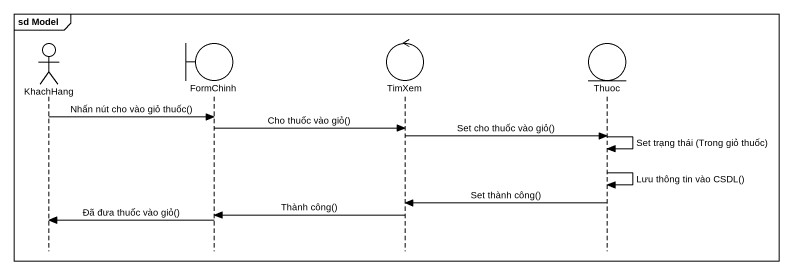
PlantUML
@startuml
mainframe sd Model
hide footbox
actor KhachHang
boundary FormChinh
control TimXem
entity Thuoc

KhachHang -> FormChinh : Nhấn nút cho vào giỏ thuốc()
FormChinh -> TimXem : Cho thuốc vào giỏ()
TimXem -> Thuoc : Set cho thuốc vào giỏ()
Thuoc -> Thuoc : Set trạng thái (Trong giỏ thuốc)
Thuoc -> Thuoc : Lưu thông tin vào CSDL()
Thuoc -> TimXem : Set thành công()
TimXem -> FormChinh : Thành công()
FormChinh -> KhachHang : Đã đưa thuốc vào giỏ()
@enduml
